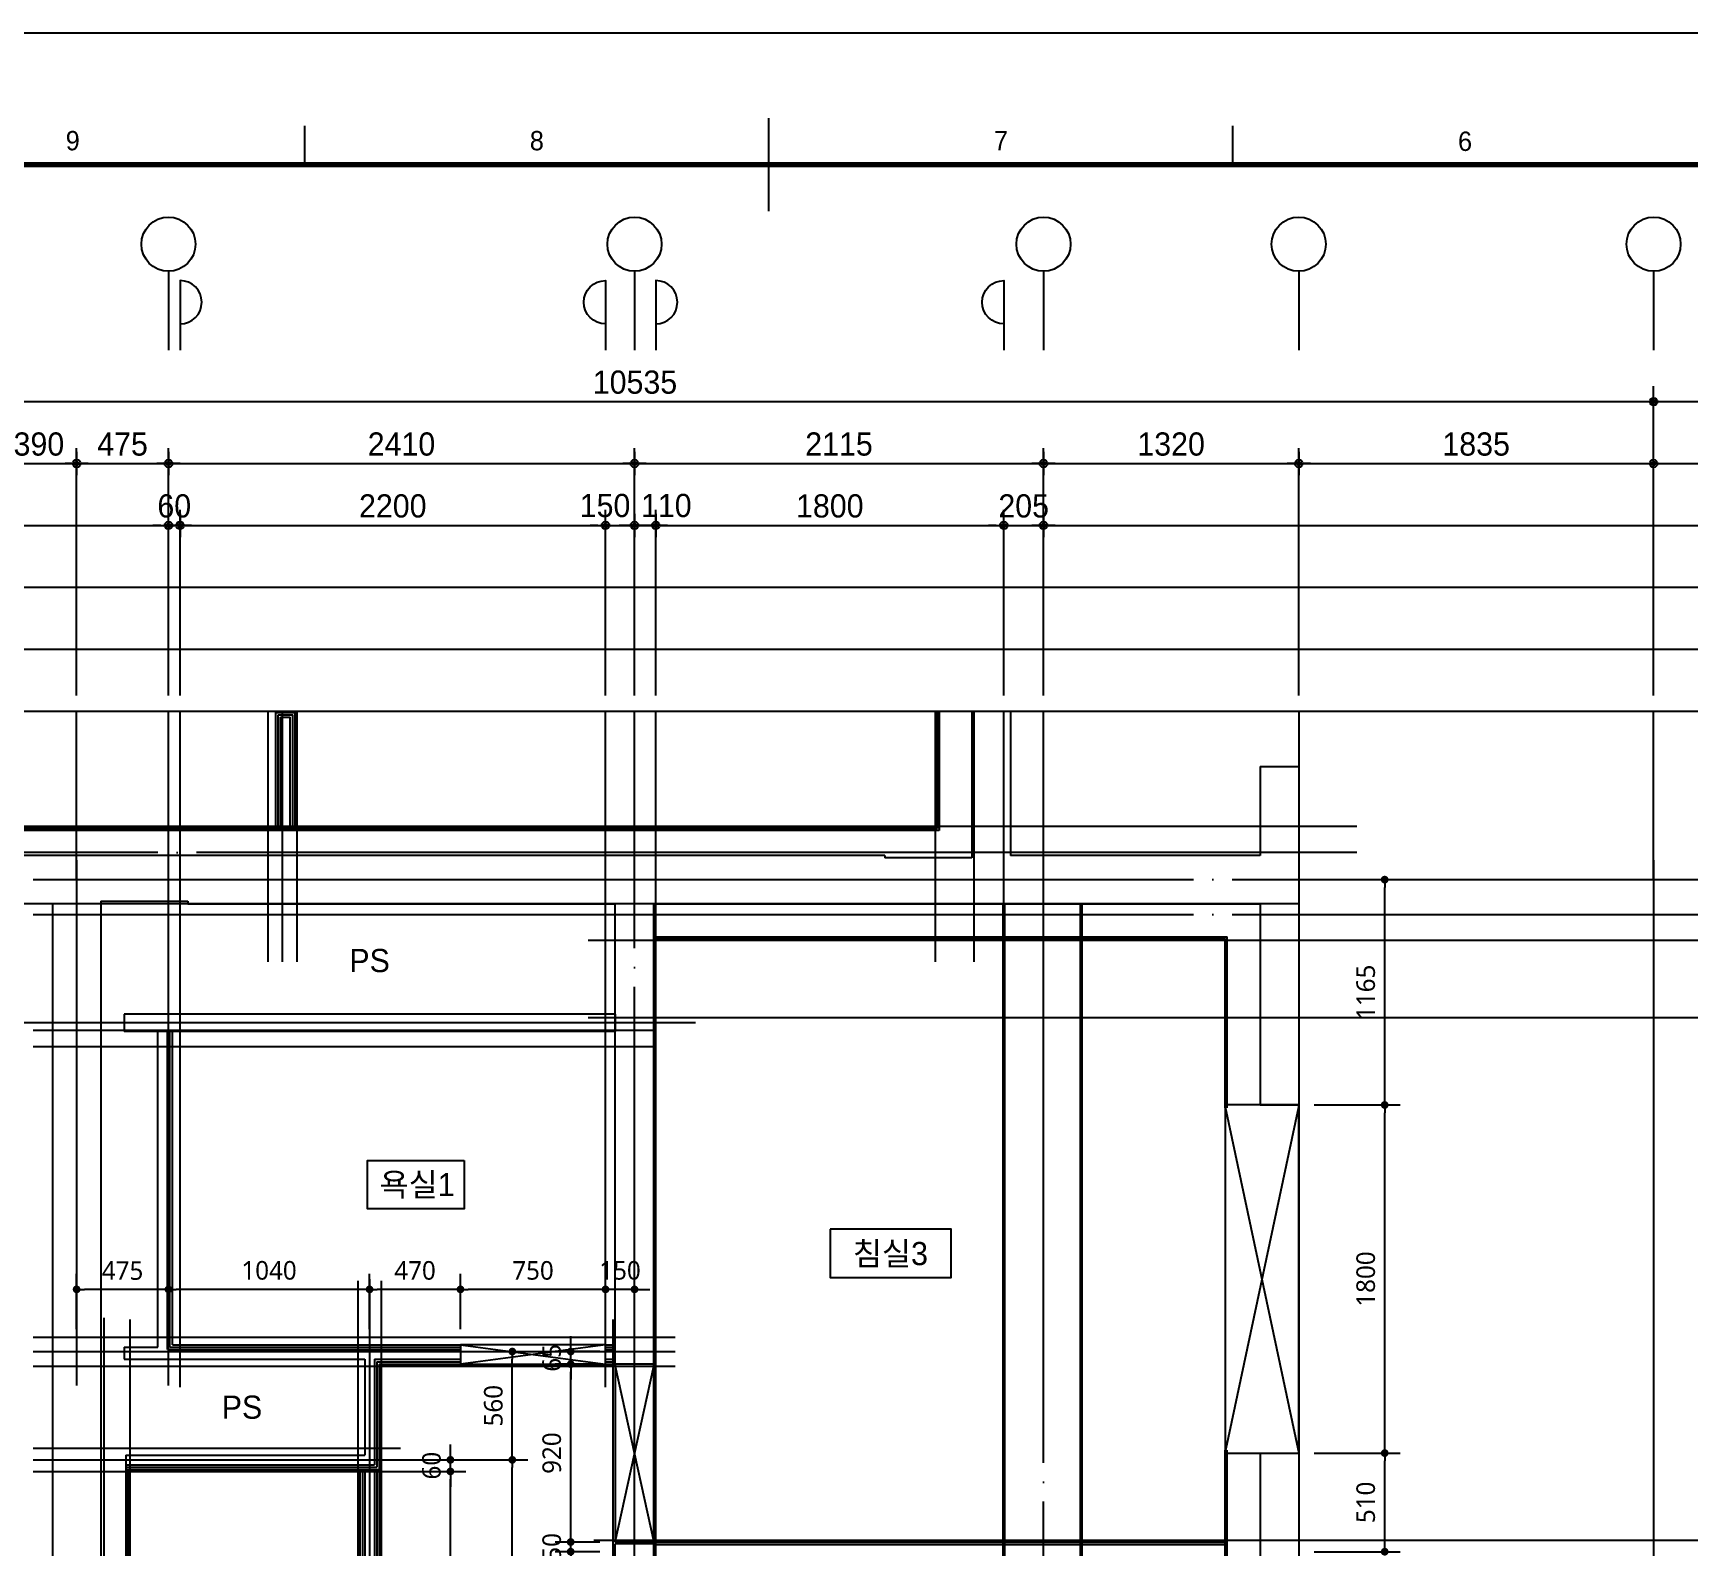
# Model space of a CAD drawing. Header units: millimetres. Extents: x 0 to 92204, y -190080 to 23760.
# Drawn here: x 63189 to 71751, y -7827 to 0 of the extents above; entities that cross this region are included whole.
import ezdxf
from ezdxf.enums import TextEntityAlignment as Align
from ezdxf.xclip import XClip

# ---------------------------------------------------------------- set-up
doc = ezdxf.new("R2010")
doc.units = ezdxf.units.MM
doc.header["$LTSCALE"] = 100
doc.header["$XCLIPFRAME"] = 0
for name, pattern in [('AUDIT_D_220706163347-0', [0]), ('CEN', [62, 60, -1, 0, -1]), ('HIDDEN', [9.525, 6.35, -3.175])]:
    doc.linetypes.add(name, pattern=pattern)
doc.layers.get('defpoints').update_dxf_attribs({"color": 139})
for name, color, linetype in [('A-치수', 7, 'AUDIT_D_220706163347-0'), ('AA-BORD-FORM', 7, 'Continuous'), ('AA-BORD-TEXT', 3, 'Continuous'), ('AA-XXXX-DIMS', 7, 'Continuous'), ('CEN_CON', 1, 'CEN'), ('CEN_WALL', 12, 'CEN'), ('CONC', 2, 'Continuous'), ('DIM', 7, 'AUDIT_D_220706163347-0'), ('ELE3_CON', 7, 'Continuous'), ('MC', 135, 'Continuous'), ('ROM', 7, 'AUDIT_D_220706163347-0'), ('WAL', 3, 'Continuous'), ('WAL_DRY', 7, 'Continuous'), ('실명', 3, 'AUDIT_D_220706163347-0'), ('실명박스', 7, 'AUDIT_D_220706163347-0'), ('창호-open', 4, 'Continuous'), ('확장', 8, 'HIDDEN')]:
    doc.layers.add(name, color=color, linetype=linetype)
doc.layers.add('AA-XXXX-MC', color=153, linetype='AUDIT_D_220706163347-0', plot=False)
doc.styles.add('HAUD01', font='Dotum.ttf')
doc.styles.add('맑은 고딕', font='malgun.ttf')
doc.styles.add('맑은고딕', font='malgun.ttf', dxfattribs={"width": 0.9})
doc.dimstyles.new('DIM_40', dxfattribs={"dimscale": 40, "dimtxt": 3, "dimasz": 1, "dimexe": 2, "dimexo": 2, "dimgap": 1, "dimtad": 1, "dimdec": 0, "dimzin": 0, "dimdsep": 46, "dimtxsty": '맑은고딕', "dimblk1": 'DIMDOT', "dimblk2": 'DIMDOT', "dimsah": 1, "dimcen": 0.09, "dimdle": 2, "dimclrd": 7, "dimclre": 7, "dimclrt": 3, "dimadec": 0, "dimazin": 0, "dimtfac": 1, "dimtdec": 0, "dimtix": 1, "dimtmove": 2, "dimatfit": 3, "dimldrblk": 'DIMDOT', "dimfxl": 2, "dimtolj": 1, "dimtzin": 0, "dimarcsym": 0})
doc.dimstyles.new('NDIM40-in', dxfattribs={"dimscale": 40, "dimtxt": 2.4, "dimasz": 1, "dimexe": 2, "dimexo": 2, "dimgap": 1.2, "dimtad": 1, "dimdec": 0, "dimrnd": 0.25, "dimzin": 0, "dimdsep": 46, "dimtxsty": '맑은 고딕', "dimblk": 'DOT', "dimcen": 5, "dimclrd": 256, "dimclre": 256, "dimclrt": 3, "dimadec": 0, "dimazin": 0, "dimtfac": 1, "dimtdec": 0, "dimtix": 1, "dimtmove": 2, "dimatfit": 1, "dimldrblk": 'DIMDOT', "dimfxl": 0, "dimtolj": 1, "dimtzin": 0, "dimarcsym": 0})

# ---------------------------------------------------------------- blocks, each defined once
blk = doc.blocks.new('U-76B(확장)', base_point=(4647231.1, 20750.4))
at = {"layer": 'CEN_CON'}
for p, q in [((14975, 8380), (14975, -295)), ((15155, 8380), (15155, -295)), ((15255, 8155), (12540, 8155)), ((12890, 8015), (7670, 8015)), ((8600, 5270), (15255, 5270)), ((15255, 1835), (8600, 1835)), ((15255, 0), (-300, 0))]:
    blk.add_line(p, q, dxfattribs=at)
at = {"layer": 'CEN_WALL'}
for p, q in [((12155, 8380), (12155, 6480)), ((12715, 8380), (12715, 5060)), ((14375, 5160), (14375, 8380)), ((12540, 7680), (15255, 7680)), ((13090, 6640), (9975, 6640)), ((5940, 3155), (15255, 3155))]:
    blk.add_line(p, q, dxfattribs=at)
at = {"layer": 'CONC'}
for p, q in [((15030, 8280), (9675, 8280)), ((15043, 8030), (9815, 8030)), ((15043, 8030), (15043, 7580)), ((15030, 7580), (15030, 5370)), ((15043, 7580), (15030, 7580)), ((9860, 5370), (11720, 5370)), ((11720, 5170), (11720, 5370)), ((12650, 5370), (15030, 5370)), ((12650, 5170), (12650, 5370)), ((9860, 5170), (11720, 5170)), ((12650, 5170), (15030, 5170)), ((15030, 5170), (15030, 2035)), ((12190, 2035), (11170, 2035)), ((12190, 2035), (12190, 1835)), ((15030, 2035), (13990, 2035)), ((13990, 2035), (13990, 1835)), ((12190, 1835), (11170, 1835)), ((15030, 1835), (13990, 1835))]:
    blk.add_line(p, q, dxfattribs=at)
at = {"layer": 'ELE3_CON'}
blk.add_line((13990, 1835), (12190, 1835), dxfattribs=at)
at = {"layer": 'MC'}
for p, q in [((12095, 8380), (12095, 6480)), ((12215, 8380), (12215, 6480)), ((12640, 8380), (12640, 5060)), ((12790, 8380), (12790, 5060)), ((14290, 5160), (14290, 8380)), ((12880, 7880), (7670, 7880)), ((12530, 7620), (15255, 7620)), ((13080, 6700), (9975, 6700)), ((13080, 6580), (9975, 6580)), ((11740, 5480), (11740, -295)), ((14440, -295), (14440, 5510)), ((14840, -295), (14840, 5510)), ((12530, 5420), (15255, 5420)), ((8590, 5380), (12880, 5380)), ((8590, 5160), (15255, 5160)), ((5930, 3360), (15255, 3360))]:
    blk.add_line(p, q, dxfattribs=at)
at = {"layer": 'WAL'}
for p, q in [((14370, 5370), (14370, 7910)), ((14460, 7910), (14370, 7910)), ((14460, 5370), (14460, 7910)), ((14460, 5370), (14370, 5370))]:
    blk.add_line(p, q, dxfattribs=at)
at = {"layer": 'WAL_DRY'}
for p, q in [((12180, 7900), (9685, 7900)), ((12105, 7890), (10185, 7890)), ((12105, 7900), (12105, 6590)), ((12117.5, 7900), (12117.5, 6602.5)), ((12130, 7900), (12130, 6615)), ((12180, 7900), (12180, 6665)), ((12675, 7910), (12675, 6665)), ((12737.5, 7910), (12675, 7910)), ((12737.5, 7910), (12737.5, 7735)), ((12737.5, 7735), (14370, 7735)), ((12725, 7685), (14370, 7685)), ((12725, 7685), (12725, 6170)), ((12737.5, 7672.5), (14370, 7672.5)), ((12737.5, 7672.5), (12737.5, 6170)), ((12750, 7660), (14370, 7660)), ((12750, 7660), (12750, 6170)), ((12105, 6690), (11545, 6690)), ((12105, 6677.5), (11545, 6677.5)), ((12105, 6665), (11545, 6665)), ((12105, 6615), (11545, 6615)), ((12105, 6602.5), (11545, 6602.5)), ((12662.5, 6602.5), (12117.5, 6602.5)), ((12675, 6615), (12130, 6615)), ((12675, 6665), (12180, 6665)), ((12662.5, 6602.5), (12662.5, 6170)), ((12675, 6615), (12675, 6170)), ((12105, 6590), (11545, 6590)), ((12105, 6590), (11545, 6590)), ((12650, 6590), (12105, 6590)), ((12650, 6590), (12650, 6170)), ((12650, 5420), (12650, 5370)), ((12662.5, 5420), (12662.5, 5370)), ((12675, 5420), (12675, 5370)), ((12725, 5420), (12725, 5370)), ((12737.5, 5420), (12737.5, 5370)), ((12750, 5420), (12750, 5370)), ((11717.5, 5170), (11717.5, 2215)), ((11717.5, 5170), (11730, 5170)), ((11730, 5170), (11730, 2215)), ((14850, 5170), (14850, 2215)), ((14860, 5170), (14860, 2205)), ((11155, 2215), (12205, 2215)), ((11155, 2205), (12205, 2205)), ((13975, 2215), (14850, 2215)), ((13975, 2205), (14860, 2205))]:
    blk.add_line(p, q, dxfattribs=at)
at = {"layer": '확장', "ltscale": 0.5, "const_width": 20, "flags": 128}
for points in [[(15030, 3360), (6070, 3360), (6070, 2380)], [(15030, 2960), (6470, 2960), (6470, 1980), (6260, 1980)]]:
    blk.add_lwpolyline(points, dxfattribs=at)
blk = doc.blocks.new('DIMDOT')
at = {"layer": 'AA-XXXX-DIMS'}
for p, q in [((-1.5, 0), (1.5, 0)), ((0, -1.5), (0, 1.5))]:
    blk.add_line(p, q, dxfattribs=at)
for radius in [0.5, 0.25]:
    blk.add_circle((0, 0), radius, dxfattribs=at)
blk = doc.blocks.new('*D3013')
at = {"layer": 'defpoints', "color": 0, "transparency": 16777216}
for p in [(21415, -25665.5), (10880, -27265.5), (21415, -27265.5)]:
    blk.add_point(p, dxfattribs=at)
at = {"layer": 'DIM', "color": 7, "lineweight": -2, "transparency": 16777216}
for p, q in [((10880, -27185.5), (10880, -25585.5)), ((21415, -27185.5), (21415, -25585.5)), ((10920, -25665.5), (21375, -25665.5))]:
    blk.add_line(p, q, dxfattribs=at)
at = {"layer": 'DIM', "color": 7, "lineweight": -2, "transparency": 16777216, "xscale": 40, "yscale": 40, "zscale": 40, "rotation": 180}
blk.add_blockref('DIMDOT', (10880, -25665.5), dxfattribs=at)
at = {"layer": 'DIM', "color": 7, "lineweight": -2, "transparency": 16777216, "xscale": 40, "yscale": 40, "zscale": 40}
blk.add_blockref('DIMDOT', (21415, -25665.5), dxfattribs=at)
at = {"layer": 'DIM', "color": 3, "transparency": 16777216, "insert": (16147.5, -25565.4), "char_height": 120, "attachment_point": 5, "style": 'HAUD01'}
blk.add_mtext('\\A1;10535', dxfattribs=at)
blk = doc.blocks.new('*D3015')
at = {"layer": 'defpoints', "color": 0, "transparency": 16777216}
for p in [(13260, -25985.5), (12870, -27265.5), (13260, -27265.5)]:
    blk.add_point(p, dxfattribs=at)
at = {"layer": 'DIM', "color": 7, "lineweight": -2, "transparency": 16777216}
for p, q in [((12870, -27185.5), (12870, -25905.5)), ((13260, -27185.5), (13260, -25905.5)), ((12910, -25985.5), (13220, -25985.5))]:
    blk.add_line(p, q, dxfattribs=at)
at = {"layer": 'DIM', "color": 7, "lineweight": -2, "transparency": 16777216, "xscale": 40, "yscale": 40, "zscale": 40, "rotation": 180}
blk.add_blockref('DIMDOT', (12870, -25985.5), dxfattribs=at)
at = {"layer": 'DIM', "color": 7, "lineweight": -2, "transparency": 16777216, "xscale": 40, "yscale": 40, "zscale": 40}
blk.add_blockref('DIMDOT', (13260, -25985.5), dxfattribs=at)
at = {"layer": 'DIM', "color": 3, "transparency": 16777216, "insert": (13065, -25885.4), "char_height": 120, "attachment_point": 5, "style": 'HAUD01'}
blk.add_mtext('\\A1;390', dxfattribs=at)
blk = doc.blocks.new('*D3016')
at = {"layer": 'defpoints', "color": 0, "transparency": 16777216}
for p in [(13735, -25985.5), (13260, -27265.5), (13735, -27265.5)]:
    blk.add_point(p, dxfattribs=at)
at = {"layer": 'DIM', "color": 7, "lineweight": -2, "transparency": 16777216}
for p, q in [((13260, -27185.5), (13260, -25905.5)), ((13735, -27185.5), (13735, -25905.5)), ((13300, -25985.5), (13695, -25985.5))]:
    blk.add_line(p, q, dxfattribs=at)
at = {"layer": 'DIM', "color": 7, "lineweight": -2, "transparency": 16777216, "xscale": 40, "yscale": 40, "zscale": 40, "rotation": 180}
blk.add_blockref('DIMDOT', (13260, -25985.5), dxfattribs=at)
at = {"layer": 'DIM', "color": 7, "lineweight": -2, "transparency": 16777216, "xscale": 40, "yscale": 40, "zscale": 40}
blk.add_blockref('DIMDOT', (13735, -25985.5), dxfattribs=at)
at = {"layer": 'DIM', "color": 3, "transparency": 16777216, "insert": (13497.5, -25885.4), "char_height": 120, "attachment_point": 5, "style": 'HAUD01'}
blk.add_mtext('\\A1;475', dxfattribs=at)
blk = doc.blocks.new('*D3017')
at = {"layer": 'defpoints', "color": 0, "transparency": 16777216}
for p in [(16145, -25985.5), (13735, -27265.5), (16145, -27265.5)]:
    blk.add_point(p, dxfattribs=at)
at = {"layer": 'DIM', "color": 7, "lineweight": -2, "transparency": 16777216}
for p, q in [((13735, -27185.5), (13735, -25905.5)), ((16145, -27185.5), (16145, -25905.5)), ((13775, -25985.5), (16105, -25985.5))]:
    blk.add_line(p, q, dxfattribs=at)
at = {"layer": 'DIM', "color": 7, "lineweight": -2, "transparency": 16777216, "xscale": 40, "yscale": 40, "zscale": 40, "rotation": 180}
blk.add_blockref('DIMDOT', (13735, -25985.5), dxfattribs=at)
at = {"layer": 'DIM', "color": 7, "lineweight": -2, "transparency": 16777216, "xscale": 40, "yscale": 40, "zscale": 40}
blk.add_blockref('DIMDOT', (16145, -25985.5), dxfattribs=at)
at = {"layer": 'DIM', "color": 3, "transparency": 16777216, "insert": (14940, -25885.4), "char_height": 120, "attachment_point": 5, "style": 'HAUD01'}
blk.add_mtext('\\A1;2410', dxfattribs=at)
blk = doc.blocks.new('*D3018')
at = {"layer": 'defpoints', "color": 0, "transparency": 16777216}
for p in [(18260, -25985.5), (16145, -27265.5), (18260, -27265.5)]:
    blk.add_point(p, dxfattribs=at)
at = {"layer": 'DIM', "color": 7, "lineweight": -2, "transparency": 16777216}
for p, q in [((16145, -27185.5), (16145, -25905.5)), ((18260, -27185.5), (18260, -25905.5)), ((16185, -25985.5), (18220, -25985.5))]:
    blk.add_line(p, q, dxfattribs=at)
at = {"layer": 'DIM', "color": 7, "lineweight": -2, "transparency": 16777216, "xscale": 40, "yscale": 40, "zscale": 40, "rotation": 180}
blk.add_blockref('DIMDOT', (16145, -25985.5), dxfattribs=at)
at = {"layer": 'DIM', "color": 7, "lineweight": -2, "transparency": 16777216, "xscale": 40, "yscale": 40, "zscale": 40}
blk.add_blockref('DIMDOT', (18260, -25985.5), dxfattribs=at)
at = {"layer": 'DIM', "color": 3, "transparency": 16777216, "insert": (17202.5, -25885.4), "char_height": 120, "attachment_point": 5, "style": 'HAUD01'}
blk.add_mtext('\\A1;2115', dxfattribs=at)
blk = doc.blocks.new('*D3019')
at = {"layer": 'defpoints', "color": 0, "transparency": 16777216}
for p in [(19580, -25985.5), (18260, -27265.5), (19580, -27265.5)]:
    blk.add_point(p, dxfattribs=at)
at = {"layer": 'DIM', "color": 7, "lineweight": -2, "transparency": 16777216}
for p, q in [((18260, -27185.5), (18260, -25905.5)), ((19580, -27185.5), (19580, -25905.5)), ((18300, -25985.5), (19540, -25985.5))]:
    blk.add_line(p, q, dxfattribs=at)
at = {"layer": 'DIM', "color": 7, "lineweight": -2, "transparency": 16777216, "xscale": 40, "yscale": 40, "zscale": 40, "rotation": 180}
blk.add_blockref('DIMDOT', (18260, -25985.5), dxfattribs=at)
at = {"layer": 'DIM', "color": 7, "lineweight": -2, "transparency": 16777216, "xscale": 40, "yscale": 40, "zscale": 40}
blk.add_blockref('DIMDOT', (19580, -25985.5), dxfattribs=at)
at = {"layer": 'DIM', "color": 3, "transparency": 16777216, "insert": (18920, -25885.4), "char_height": 120, "attachment_point": 5, "style": 'HAUD01'}
blk.add_mtext('\\A1;1320', dxfattribs=at)
blk = doc.blocks.new('*D3020')
at = {"layer": 'defpoints', "color": 0, "transparency": 16777216}
for p in [(21415, -25985.5), (19580, -27265.5), (21415, -27265.5)]:
    blk.add_point(p, dxfattribs=at)
at = {"layer": 'DIM', "color": 7, "lineweight": -2, "transparency": 16777216}
for p, q in [((19580, -27185.5), (19580, -25905.5)), ((21415, -27185.5), (21415, -25905.5)), ((19620, -25985.5), (21375, -25985.5))]:
    blk.add_line(p, q, dxfattribs=at)
at = {"layer": 'DIM', "color": 7, "lineweight": -2, "transparency": 16777216, "xscale": 40, "yscale": 40, "zscale": 40, "rotation": 180}
blk.add_blockref('DIMDOT', (19580, -25985.5), dxfattribs=at)
at = {"layer": 'DIM', "color": 7, "lineweight": -2, "transparency": 16777216, "xscale": 40, "yscale": 40, "zscale": 40}
blk.add_blockref('DIMDOT', (21415, -25985.5), dxfattribs=at)
at = {"layer": 'DIM', "color": 3, "transparency": 16777216, "insert": (20497.5, -25885.4), "char_height": 120, "attachment_point": 5, "style": 'HAUD01'}
blk.add_mtext('\\A1;1835', dxfattribs=at)
blk = doc.blocks.new('*D3024')
at = {"layer": 'defpoints', "color": 0, "transparency": 16777216}
for p in [(13795, -26305.5), (13735, -27265.5), (13795, -27265.5)]:
    blk.add_point(p, dxfattribs=at)
at = {"layer": 'DIM', "color": 7, "lineweight": -2, "transparency": 16777216}
for p, q in [((13735, -27185.5), (13735, -26225.5)), ((13795, -27185.5), (13795, -26225.5)), ((13695, -26305.5), (13655, -26305.5)), ((13735, -26305.5), (13795, -26305.5)), ((13835, -26305.5), (13875, -26305.5))]:
    blk.add_line(p, q, dxfattribs=at)
at = {"layer": 'DIM', "color": 7, "lineweight": -2, "transparency": 16777216, "xscale": 40, "yscale": 40, "zscale": 40}
blk.add_blockref('DIMDOT', (13735, -26305.5), dxfattribs=at)
at = {"layer": 'DIM', "color": 7, "lineweight": -2, "transparency": 16777216, "xscale": 40, "yscale": 40, "zscale": 40, "rotation": 180}
blk.add_blockref('DIMDOT', (13795, -26305.5), dxfattribs=at)
at = {"layer": 'DIM', "color": 3, "transparency": 16777216, "insert": (13765, -26205.4), "char_height": 120, "attachment_point": 5, "style": 'HAUD01'}
blk.add_mtext('\\A1;60', dxfattribs=at)
blk = doc.blocks.new('*D3025')
at = {"layer": 'defpoints', "color": 0, "transparency": 16777216}
for p in [(15995, -26305.5), (13795, -27265.5), (15995, -27265.5)]:
    blk.add_point(p, dxfattribs=at)
at = {"layer": 'DIM', "color": 7, "lineweight": -2, "transparency": 16777216}
for p, q in [((13795, -27185.5), (13795, -26225.5)), ((15995, -27185.5), (15995, -26225.5)), ((13835, -26305.5), (15955, -26305.5))]:
    blk.add_line(p, q, dxfattribs=at)
at = {"layer": 'DIM', "color": 7, "lineweight": -2, "transparency": 16777216, "xscale": 40, "yscale": 40, "zscale": 40, "rotation": 180}
blk.add_blockref('DIMDOT', (13795, -26305.5), dxfattribs=at)
at = {"layer": 'DIM', "color": 7, "lineweight": -2, "transparency": 16777216, "xscale": 40, "yscale": 40, "zscale": 40}
blk.add_blockref('DIMDOT', (15995, -26305.5), dxfattribs=at)
at = {"layer": 'DIM', "color": 3, "transparency": 16777216, "insert": (14895, -26205.4), "char_height": 120, "attachment_point": 5, "style": 'HAUD01'}
blk.add_mtext('\\A1;2200', dxfattribs=at)
blk = doc.blocks.new('*D3026')
at = {"layer": 'defpoints', "color": 0, "transparency": 16777216}
for p in [(16145, -26305.5), (15995, -27265.5), (16145, -27265.5)]:
    blk.add_point(p, dxfattribs=at)
at = {"layer": 'DIM', "color": 7, "lineweight": -2, "transparency": 16777216}
for p, q in [((15995, -27185.5), (15995, -26225.5)), ((16145, -27185.5), (16145, -26225.5)), ((15955, -26305.5), (15915, -26305.5)), ((15995, -26305.5), (16145, -26305.5)), ((16185, -26305.5), (16225, -26305.5))]:
    blk.add_line(p, q, dxfattribs=at)
at = {"layer": 'DIM', "color": 7, "lineweight": -2, "transparency": 16777216, "xscale": 40, "yscale": 40, "zscale": 40}
blk.add_blockref('DIMDOT', (15995, -26305.5), dxfattribs=at)
at = {"layer": 'DIM', "color": 7, "lineweight": -2, "transparency": 16777216, "xscale": 40, "yscale": 40, "zscale": 40, "rotation": 180}
blk.add_blockref('DIMDOT', (16145, -26305.5), dxfattribs=at)
at = {"layer": 'DIM', "color": 3, "transparency": 16777216, "insert": (15992.6, -26203.2), "char_height": 120, "attachment_point": 5, "style": 'HAUD01'}
blk.add_mtext('\\A1;150', dxfattribs=at)
blk = doc.blocks.new('*D3027')
at = {"layer": 'defpoints', "color": 0, "transparency": 16777216}
for p in [(16255, -26305.5), (16145, -27265.5), (16255, -27265.5)]:
    blk.add_point(p, dxfattribs=at)
at = {"layer": 'DIM', "color": 7, "lineweight": -2, "transparency": 16777216}
for p, q in [((16145, -27185.5), (16145, -26225.5)), ((16255, -27185.5), (16255, -26225.5)), ((16105, -26305.5), (16065, -26305.5)), ((16145, -26305.5), (16255, -26305.5)), ((16295, -26305.5), (16335, -26305.5))]:
    blk.add_line(p, q, dxfattribs=at)
at = {"layer": 'DIM', "color": 7, "lineweight": -2, "transparency": 16777216, "xscale": 40, "yscale": 40, "zscale": 40}
blk.add_blockref('DIMDOT', (16145, -26305.5), dxfattribs=at)
at = {"layer": 'DIM', "color": 7, "lineweight": -2, "transparency": 16777216, "xscale": 40, "yscale": 40, "zscale": 40, "rotation": 180}
blk.add_blockref('DIMDOT', (16255, -26305.5), dxfattribs=at)
at = {"layer": 'DIM', "color": 3, "transparency": 16777216, "insert": (16309.5, -26203.2), "char_height": 120, "attachment_point": 5, "style": 'HAUD01'}
blk.add_mtext('\\A1;110', dxfattribs=at)
blk = doc.blocks.new('*D3028')
at = {"layer": 'defpoints', "color": 0, "transparency": 16777216}
for p in [(18055, -26305.5), (16255, -27265.5), (18055, -27265.5)]:
    blk.add_point(p, dxfattribs=at)
at = {"layer": 'DIM', "color": 7, "lineweight": -2, "transparency": 16777216}
for p, q in [((16255, -27185.5), (16255, -26225.5)), ((18055, -27185.5), (18055, -26225.5)), ((16295, -26305.5), (18015, -26305.5))]:
    blk.add_line(p, q, dxfattribs=at)
at = {"layer": 'DIM', "color": 7, "lineweight": -2, "transparency": 16777216, "xscale": 40, "yscale": 40, "zscale": 40, "rotation": 180}
blk.add_blockref('DIMDOT', (16255, -26305.5), dxfattribs=at)
at = {"layer": 'DIM', "color": 7, "lineweight": -2, "transparency": 16777216, "xscale": 40, "yscale": 40, "zscale": 40}
blk.add_blockref('DIMDOT', (18055, -26305.5), dxfattribs=at)
at = {"layer": 'DIM', "color": 3, "transparency": 16777216, "insert": (17155, -26205.4), "char_height": 120, "attachment_point": 5, "style": 'HAUD01'}
blk.add_mtext('\\A1;1800', dxfattribs=at)
blk = doc.blocks.new('*D3029')
at = {"layer": 'defpoints', "color": 0, "transparency": 16777216}
for p in [(18260, -26305.5), (18055, -27265.5), (18260, -27265.5)]:
    blk.add_point(p, dxfattribs=at)
at = {"layer": 'DIM', "color": 7, "lineweight": -2, "transparency": 16777216}
for p, q in [((18055, -27185.5), (18055, -26225.5)), ((18260, -27185.5), (18260, -26225.5)), ((18015, -26305.5), (17975, -26305.5)), ((18055, -26305.5), (18260, -26305.5)), ((18300, -26305.5), (18340, -26305.5))]:
    blk.add_line(p, q, dxfattribs=at)
at = {"layer": 'DIM', "color": 7, "lineweight": -2, "transparency": 16777216, "xscale": 40, "yscale": 40, "zscale": 40}
blk.add_blockref('DIMDOT', (18055, -26305.5), dxfattribs=at)
at = {"layer": 'DIM', "color": 7, "lineweight": -2, "transparency": 16777216, "xscale": 40, "yscale": 40, "zscale": 40, "rotation": 180}
blk.add_blockref('DIMDOT', (18260, -26305.5), dxfattribs=at)
at = {"layer": 'DIM', "color": 3, "transparency": 16777216, "insert": (18157.5, -26205.4), "char_height": 120, "attachment_point": 5, "style": 'HAUD01'}
blk.add_mtext('\\A1;205', dxfattribs=at)
blk = doc.blocks.new('중심')
at = {"layer": 'DIM'}
blk.add_line((-350, 0), (0, 0), dxfattribs=at)
blk.add_circle((-470, 0), 120, dxfattribs=at)
blk = doc.blocks.new('XR-FORM 청주월명')
at = {"layer": 'AA-BORD-FORM', "color": 2}
for p, q in [((421, 571), (421, 583)), ((361, 577), (361, 582)), ((481, 577), (481, 582))]:
    blk.add_line(p, q, dxfattribs=at)
at = {"layer": 'AA-BORD-FORM', "color": 1}
blk.add_lwpolyline([(0, 0), (841, 0), (841, 594), (0, 594)], close=True, dxfattribs=at)
at = {"layer": 'AA-BORD-FORM', "color": 2, "const_width": 0.682}
blk.add_lwpolyline([(21, 17), (21, 577), (821, 577), (821, 17)], close=True, dxfattribs=at)
at = {"layer": 'AA-BORD-TEXT', "color": 7, "style": 'HAUD01'}
for s, p in [('9', (331, 580.1)), ('8', (391, 580.1)), ('7', (451, 580.1)), ('6', (511, 580.02))]:
    blk.add_text(s, height=2.5, dxfattribs=at).set_placement(p, align=Align.MIDDLE_CENTER)
blk = doc.blocks.new('U-76A(확장)3')
at = {"layer": 'CEN_CON'}
for p, q in [((14030, -300), (14030, 10335)), ((12085, 1680), (14595, 1680)), ((0, 0), (14595, 0))]:
    blk.add_line(p, q, dxfattribs=at)
at = {"layer": 'CEN_WALL'}
blk.add_line((14595, 5255), (9975, 5255), dxfattribs=at)
at = {"layer": 'CONC'}
for p, q in [((14295, 0), (14295, 9445)), ((14045, 2140), (14045, 9245)), ((14045, 2140), (14058, 2140)), ((14058, 1690), (14058, 2140)), ((12120, 1690), (14058, 1690)), ((12120, 1490), (14045, 1490)), ((14045, 200), (14045, 1490)), ((13585, 200), (14045, 200)), ((13585, 200), (13585, 0)), ((13585, 0), (14295, 0))]:
    blk.add_line(p, q, dxfattribs=at)
at = {"layer": 'ELE3_CON'}
blk.add_line((12555, 0), (13585, 0), dxfattribs=at)
at = {"layer": 'MC'}
for p, q in [((13895, -300), (13895, 10335)), ((14595, 5330), (9975, 5330)), ((14595, 5180), (9975, 5180)), ((9975, 1880), (14595, 1880))]:
    blk.add_line(p, q, dxfattribs=at)
at = {"layer": 'WAL_DRY'}
for p, q in [((13905, 1870), (13905, 9065)), ((13915, 1860), (13915, 9075)), ((13905, 5290), (13305, 5290)), ((13305, 5290), (13305, 5190)), ((13905, 5277.5), (13317.5, 5277.5)), ((13317.5, 5277.5), (13317.5, 5202.5)), ((13905, 5265), (13330, 5265)), ((13330, 5265), (13330, 5215)), ((13905, 5190), (13305, 5190)), ((13905, 5202.5), (13317.5, 5202.5)), ((13905, 5215), (13330, 5215)), ((12105, 1870), (13905, 1870)), ((12105, 1860), (13915, 1860))]:
    blk.add_line(p, q, dxfattribs=at)
blk = doc.blocks.new('_Dot')
at = {"color": 0, "linetype": 'ByBlock', "lineweight": -2}
blk.add_line((-0.5, 0), (-1, 0), dxfattribs=at)
at = {"color": 0, "linetype": 'ByBlock', "const_width": 0.5}
blk.add_lwpolyline([(-0.25, 0, 1), (0.25, 0, 1)], format="xyb", close=True, dxfattribs=at)
blk = doc.blocks.new('*D354')
at = {"layer": 'defpoints', "color": 0, "transparency": 16777216}
for p in [(69734, -7342.1), (70178.5, -7342.1), (69734, -7852.1)]:
    blk.add_point(p, dxfattribs=at)
at = {"layer": 'DIM', "lineweight": -2, "transparency": 16777216}
for p, q in [((69814, -7342.1), (70258.5, -7342.1)), ((70178.5, -7812.1), (70178.5, -7382.1)), ((69814, -7852.1), (70258.5, -7852.1))]:
    blk.add_line(p, q, dxfattribs=at)
at = {"layer": 'DIM', "lineweight": -2, "transparency": 16777216, "xscale": 40, "yscale": 40, "zscale": 40}
for p, rotation in [((70178.5, -7342.1), 90), ((70178.5, -7852.1), 270)]:
    blk.add_blockref('_Dot', p, dxfattribs=dict(at, rotation=rotation))
at = {"layer": 'DIM', "color": 3, "transparency": 16777216, "insert": (70080.7, -7597.1), "char_height": 96, "attachment_point": 5, "rotation": 90, "style": '맑은 고딕'}
blk.add_mtext('\\A1;510', dxfattribs=at)
blk = doc.blocks.new('*D355')
at = {"layer": 'defpoints', "color": 0, "transparency": 16777216}
for p in [(69734, -5542.1), (70178.5, -5542.1), (69734, -7342.1)]:
    blk.add_point(p, dxfattribs=at)
at = {"layer": 'DIM', "lineweight": -2, "transparency": 16777216}
for p, q in [((69814, -5542.1), (70258.5, -5542.1)), ((70178.5, -7302.1), (70178.5, -5582.1)), ((69814, -7342.1), (70258.5, -7342.1))]:
    blk.add_line(p, q, dxfattribs=at)
at = {"layer": 'DIM', "lineweight": -2, "transparency": 16777216, "xscale": 40, "yscale": 40, "zscale": 40}
for p, rotation in [((70178.5, -5542.1), 90), ((70178.5, -7342.1), 270)]:
    blk.add_blockref('_Dot', p, dxfattribs=dict(at, rotation=rotation))
at = {"layer": 'DIM', "color": 3, "transparency": 16777216, "insert": (70080.7, -6442.1), "char_height": 96, "attachment_point": 5, "rotation": 90, "style": '맑은 고딕'}
blk.add_mtext('\\A1;1800', dxfattribs=at)
blk = doc.blocks.new('*D356')
at = {"layer": 'defpoints', "color": 0, "transparency": 16777216}
for p in [(69734, -4377.1), (70178.5, -4377.1), (69734, -5542.1)]:
    blk.add_point(p, dxfattribs=at)
at = {"layer": 'DIM', "lineweight": -2, "transparency": 16777216}
for p, q in [((69814, -4377.1), (70258.5, -4377.1)), ((70178.5, -5502.1), (70178.5, -4417.1)), ((69814, -5542.1), (70258.5, -5542.1))]:
    blk.add_line(p, q, dxfattribs=at)
at = {"layer": 'DIM', "lineweight": -2, "transparency": 16777216, "xscale": 40, "yscale": 40, "zscale": 40}
for p, rotation in [((70178.5, -4377.1), 90), ((70178.5, -5542.1), 270)]:
    blk.add_blockref('_Dot', p, dxfattribs=dict(at, rotation=rotation))
at = {"layer": 'DIM', "color": 3, "transparency": 16777216, "insert": (70080.7, -4959.6), "char_height": 96, "attachment_point": 5, "rotation": 90, "style": '맑은 고딕'}
blk.add_mtext('\\A1;1165', dxfattribs=at)
blk = doc.blocks.new('*D382')
at = {"layer": 'defpoints', "color": 0, "transparency": 16777216}
for p in [(65007.5, -7437.1), (65347, -7437.1), (64989, -9337.1)]:
    blk.add_point(p, dxfattribs=at)
at = {"layer": 'DIM', "lineweight": -2, "transparency": 16777216}
for p, q in [((65087.5, -7437.1), (65427, -7437.1)), ((65347, -9297.1), (65347, -7477.1)), ((65069, -9337.1), (65427, -9337.1))]:
    blk.add_line(p, q, dxfattribs=at)
at = {"layer": 'DIM', "lineweight": -2, "transparency": 16777216, "xscale": 40, "yscale": 40, "zscale": 40}
for p, rotation in [((65347, -7437.1), 90), ((65347, -9337.1), 270)]:
    blk.add_blockref('_Dot', p, dxfattribs=dict(at, rotation=rotation))
at = {"layer": 'DIM', "color": 3, "transparency": 16777216, "insert": (65249.1, -8387.1), "char_height": 96, "attachment_point": 5, "rotation": 90, "style": '맑은 고딕'}
blk.add_mtext('\\A1;1900', dxfattribs=at)
blk = doc.blocks.new('*D383')
at = {"layer": 'defpoints', "color": 0, "transparency": 16777216}
for p in [(65007.5, -7377.1), (65007.5, -7437.1), (65347, -7377.1)]:
    blk.add_point(p, dxfattribs=at)
at = {"layer": 'DIM', "lineweight": -2, "transparency": 16777216}
for p, q in [((65347, -7337.1), (65347, -7297.1)), ((65087.5, -7377.1), (65427, -7377.1)), ((65087.5, -7437.1), (65427, -7437.1)), ((65347, -7437.1), (65347, -7377.1)), ((65347, -7477.1), (65347, -7517.1))]:
    blk.add_line(p, q, dxfattribs=at)
at = {"layer": 'DIM', "lineweight": -2, "transparency": 16777216, "xscale": 40, "yscale": 40, "zscale": 40}
for p, rotation in [((65347, -7377.1), 270), ((65347, -7437.1), 90)]:
    blk.add_blockref('_Dot', p, dxfattribs=dict(at, rotation=rotation))
at = {"layer": 'DIM', "color": 3, "transparency": 16777216, "insert": (65249.4, -7407.1), "char_height": 96, "attachment_point": 5, "rotation": 90, "style": '맑은 고딕'}
blk.add_mtext('\\A1;60', dxfattribs=at)
blk = doc.blocks.new('*D384')
at = {"layer": 'defpoints', "color": 0, "transparency": 16777216}
for p in [(65007.5, -6817.1), (65667, -6817.1), (65007.5, -7377.1)]:
    blk.add_point(p, dxfattribs=at)
at = {"layer": 'DIM', "lineweight": -2, "transparency": 16777216}
for p, q in [((65087.5, -6817.1), (65747, -6817.1)), ((65667, -7337.1), (65667, -6857.1)), ((65087.5, -7377.1), (65747, -7377.1))]:
    blk.add_line(p, q, dxfattribs=at)
at = {"layer": 'DIM', "lineweight": -2, "transparency": 16777216, "xscale": 40, "yscale": 40, "zscale": 40}
for p, rotation in [((65667, -6817.1), 90), ((65667, -7377.1), 270)]:
    blk.add_blockref('_Dot', p, dxfattribs=dict(at, rotation=rotation))
at = {"layer": 'DIM', "color": 3, "transparency": 16777216, "insert": (65569.4, -7097.1), "char_height": 96, "attachment_point": 5, "rotation": 90, "style": '맑은 고딕'}
blk.add_mtext('\\A1;560', dxfattribs=at)
blk = doc.blocks.new('*D388')
at = {"layer": 'defpoints', "color": 0, "transparency": 16777216}
for p in [(65007.5, -7377.1), (65667, -7377.1), (64989, -9397.1)]:
    blk.add_point(p, dxfattribs=at)
at = {"layer": 'DIM', "lineweight": -2, "transparency": 16777216}
for p, q in [((65087.5, -7377.1), (65747, -7377.1)), ((65667, -9357.1), (65667, -7417.1)), ((65069, -9397.1), (65747, -9397.1))]:
    blk.add_line(p, q, dxfattribs=at)
at = {"layer": 'DIM', "lineweight": -2, "transparency": 16777216, "xscale": 40, "yscale": 40, "zscale": 40}
for p, rotation in [((65667, -7377.1), 90), ((65667, -9397.1), 270)]:
    blk.add_blockref('_Dot', p, dxfattribs=dict(at, rotation=rotation))
at = {"layer": 'DIM', "color": 3, "transparency": 16777216, "insert": (65569.4, -8387.1), "char_height": 96, "attachment_point": 5, "rotation": 90, "style": '맑은 고딕'}
blk.add_mtext('\\A1;2020', dxfattribs=at)
blk = doc.blocks.new('*D399')
at = {"layer": 'defpoints', "color": 0, "transparency": 16777216}
for p in [(65968.9, -7802.1), (66199, -7802.1), (66199, -7852.1)]:
    blk.add_point(p, dxfattribs=at)
at = {"layer": 'DIM', "lineweight": -2, "transparency": 16777216}
for p, q in [((65968.9, -7762.1), (65968.9, -7722.1)), ((66119, -7802.1), (65888.9, -7802.1)), ((66119, -7852.1), (65888.9, -7852.1)), ((65968.9, -7852.1), (65968.9, -7802.1)), ((65968.9, -7892.1), (65968.9, -7932.1))]:
    blk.add_line(p, q, dxfattribs=at)
at = {"layer": 'DIM', "lineweight": -2, "transparency": 16777216, "xscale": 40, "yscale": 40, "zscale": 40}
for p, rotation in [((65968.9, -7802.1), 270), ((65968.9, -7852.1), 90)]:
    blk.add_blockref('_Dot', p, dxfattribs=dict(at, rotation=rotation))
at = {"layer": 'DIM', "color": 3, "transparency": 16777216, "insert": (65871.3, -7827.1), "char_height": 96, "attachment_point": 5, "rotation": 90, "style": '맑은 고딕'}
blk.add_mtext('\\A1;50', dxfattribs=at)
blk = doc.blocks.new('*D400')
at = {"layer": 'defpoints', "color": 0, "transparency": 16777216}
for p in [(65968.9, -6882.1), (66199, -6882.1), (66199, -7802.1)]:
    blk.add_point(p, dxfattribs=at)
at = {"layer": 'DIM', "lineweight": -2, "transparency": 16777216}
for p, q in [((66119, -6882.1), (65888.9, -6882.1)), ((65968.9, -7762.1), (65968.9, -6922.1)), ((66119, -7802.1), (65888.9, -7802.1))]:
    blk.add_line(p, q, dxfattribs=at)
at = {"layer": 'DIM', "lineweight": -2, "transparency": 16777216, "xscale": 40, "yscale": 40, "zscale": 40}
for p, rotation in [((65968.9, -6882.1), 90), ((65968.9, -7802.1), 270)]:
    blk.add_blockref('_Dot', p, dxfattribs=dict(at, rotation=rotation))
at = {"layer": 'DIM', "color": 3, "transparency": 16777216, "insert": (65871.3, -7342.1), "char_height": 96, "attachment_point": 5, "rotation": 90, "style": '맑은 고딕'}
blk.add_mtext('\\A1;920', dxfattribs=at)
blk = doc.blocks.new('*D401')
at = {"layer": 'defpoints', "color": 0, "transparency": 16777216}
for p in [(65968.9, -6817.1), (66199, -6817.1), (66199, -6882.1)]:
    blk.add_point(p, dxfattribs=at)
at = {"layer": 'DIM', "lineweight": -2, "transparency": 16777216}
for p, q in [((65968.9, -6777.1), (65968.9, -6737.1)), ((66119, -6817.1), (65888.9, -6817.1)), ((65968.9, -6882.1), (65968.9, -6817.1)), ((66119, -6882.1), (65888.9, -6882.1)), ((65968.9, -6922.1), (65968.9, -6962.1))]:
    blk.add_line(p, q, dxfattribs=at)
at = {"layer": 'DIM', "lineweight": -2, "transparency": 16777216, "xscale": 40, "yscale": 40, "zscale": 40}
for p, rotation in [((65968.9, -6817.1), 270), ((65968.9, -6882.1), 90)]:
    blk.add_blockref('_Dot', p, dxfattribs=dict(at, rotation=rotation))
at = {"layer": 'DIM', "color": 3, "transparency": 16777216, "insert": (65871.3, -6849.6), "char_height": 96, "attachment_point": 5, "rotation": 90, "style": '맑은 고딕'}
blk.add_mtext('\\A1;65', dxfattribs=at)
blk = doc.blocks.new('*D402')
at = {"layer": 'defpoints', "color": 0, "transparency": 16777216}
for p in [(66149, -6495.7), (66149, -6782.1), (66299, -6782.1)]:
    blk.add_point(p, dxfattribs=at)
at = {"layer": 'DIM', "lineweight": -2, "transparency": 16777216}
for p, q in [((66149, -6702.1), (66149, -6415.7)), ((66299, -6702.1), (66299, -6415.7)), ((66109, -6495.7), (66069, -6495.7)), ((66299, -6495.7), (66149, -6495.7)), ((66339, -6495.7), (66379, -6495.7))]:
    blk.add_line(p, q, dxfattribs=at)
at = {"layer": 'DIM', "lineweight": -2, "transparency": 16777216, "xscale": 40, "yscale": 40, "zscale": 40}
blk.add_blockref('_Dot', (66149, -6495.7), dxfattribs=at)
at = {"layer": 'DIM', "lineweight": -2, "transparency": 16777216, "xscale": 40, "yscale": 40, "zscale": 40, "rotation": 180}
blk.add_blockref('_Dot', (66299, -6495.7), dxfattribs=at)
at = {"layer": 'DIM', "color": 3, "transparency": 16777216, "insert": (66224, -6397.9), "char_height": 96, "attachment_point": 5, "style": '맑은 고딕'}
blk.add_mtext('\\A1;150', dxfattribs=at)
blk = doc.blocks.new('*D403')
at = {"layer": 'defpoints', "color": 0, "transparency": 16777216}
for p in [(65399, -6495.7), (65399, -6782.1), (66149, -6782.1)]:
    blk.add_point(p, dxfattribs=at)
at = {"layer": 'DIM', "lineweight": -2, "transparency": 16777216}
for p, q in [((65399, -6702.1), (65399, -6415.7)), ((66149, -6702.1), (66149, -6415.7)), ((66109, -6495.7), (65439, -6495.7))]:
    blk.add_line(p, q, dxfattribs=at)
at = {"layer": 'DIM', "lineweight": -2, "transparency": 16777216, "xscale": 40, "yscale": 40, "zscale": 40, "rotation": 180}
blk.add_blockref('_Dot', (65399, -6495.7), dxfattribs=at)
at = {"layer": 'DIM', "lineweight": -2, "transparency": 16777216, "xscale": 40, "yscale": 40, "zscale": 40}
blk.add_blockref('_Dot', (66149, -6495.7), dxfattribs=at)
at = {"layer": 'DIM', "color": 3, "transparency": 16777216, "insert": (65774, -6398.1), "char_height": 96, "attachment_point": 5, "style": '맑은 고딕'}
blk.add_mtext('\\A1;750', dxfattribs=at)
blk = doc.blocks.new('*D404')
at = {"layer": 'defpoints', "color": 0, "transparency": 16777216}
for p in [(64929, -6495.7), (64929, -6782.1), (65399, -6782.1)]:
    blk.add_point(p, dxfattribs=at)
at = {"layer": 'DIM', "lineweight": -2, "transparency": 16777216}
for p, q in [((64929, -6702.1), (64929, -6415.7)), ((65399, -6702.1), (65399, -6415.7)), ((65359, -6495.7), (64969, -6495.7))]:
    blk.add_line(p, q, dxfattribs=at)
at = {"layer": 'DIM', "lineweight": -2, "transparency": 16777216, "xscale": 40, "yscale": 40, "zscale": 40, "rotation": 180}
blk.add_blockref('_Dot', (64929, -6495.7), dxfattribs=at)
at = {"layer": 'DIM', "lineweight": -2, "transparency": 16777216, "xscale": 40, "yscale": 40, "zscale": 40}
blk.add_blockref('_Dot', (65399, -6495.7), dxfattribs=at)
at = {"layer": 'DIM', "color": 3, "transparency": 16777216, "insert": (65164, -6398.1), "char_height": 96, "attachment_point": 5, "style": '맑은 고딕'}
blk.add_mtext('\\A1;470', dxfattribs=at)
blk = doc.blocks.new('*D405')
at = {"layer": 'defpoints', "color": 0, "transparency": 16777216}
for p in [(63889, -6495.7), (63889, -6782.1), (64929, -6782.1)]:
    blk.add_point(p, dxfattribs=at)
at = {"layer": 'DIM', "lineweight": -2, "transparency": 16777216}
for p, q in [((63889, -6702.1), (63889, -6415.7)), ((64929, -6702.1), (64929, -6415.7)), ((64889, -6495.7), (63929, -6495.7))]:
    blk.add_line(p, q, dxfattribs=at)
at = {"layer": 'DIM', "lineweight": -2, "transparency": 16777216, "xscale": 40, "yscale": 40, "zscale": 40, "rotation": 180}
blk.add_blockref('_Dot', (63889, -6495.7), dxfattribs=at)
at = {"layer": 'DIM', "lineweight": -2, "transparency": 16777216, "xscale": 40, "yscale": 40, "zscale": 40}
blk.add_blockref('_Dot', (64929, -6495.7), dxfattribs=at)
at = {"layer": 'DIM', "color": 3, "transparency": 16777216, "insert": (64409, -6397.9), "char_height": 96, "attachment_point": 5, "style": '맑은 고딕'}
blk.add_mtext('\\A1;1040', dxfattribs=at)
blk = doc.blocks.new('*D406')
at = {"layer": 'defpoints', "color": 0, "transparency": 16777216}
for p in [(63414, -6495.7), (63414, -6782.1), (63889, -6782.1)]:
    blk.add_point(p, dxfattribs=at)
at = {"layer": 'DIM', "lineweight": -2, "transparency": 16777216}
for p, q in [((63414, -6702.1), (63414, -6415.7)), ((63889, -6702.1), (63889, -6415.7)), ((63849, -6495.7), (63454, -6495.7))]:
    blk.add_line(p, q, dxfattribs=at)
at = {"layer": 'DIM', "lineweight": -2, "transparency": 16777216, "xscale": 40, "yscale": 40, "zscale": 40, "rotation": 180}
blk.add_blockref('_Dot', (63414, -6495.7), dxfattribs=at)
at = {"layer": 'DIM', "lineweight": -2, "transparency": 16777216, "xscale": 40, "yscale": 40, "zscale": 40}
blk.add_blockref('_Dot', (63889, -6495.7), dxfattribs=at)
at = {"layer": 'DIM', "color": 3, "transparency": 16777216, "insert": (63651.5, -6398.9), "char_height": 96, "attachment_point": 5, "style": '맑은 고딕'}
blk.add_mtext('\\A1;475', dxfattribs=at)
blk = doc.blocks.new('DIM-1108')
at = {"layer": 'DIM'}
for points in [[(13795, -25263.7, 1), (13795, -25039.7), (13795, -25399.7)], [(15995, -25263.7, -1), (15995, -25039.7), (15995, -25399.7)], [(16255, -25263.7, 1), (16255, -25039.7), (16255, -25399.7)], [(18055, -25263.7, -1), (18055, -25039.7), (18055, -25399.7)]]:
    blk.add_lwpolyline(points, format="xyb", dxfattribs=at)
at = {"layer": 'A-치수', "xscale": 1.166666666666666, "yscale": 1.166666666666666, "zscale": 1.166666666666666, "rotation": 270}
for p in [(13735, -25399.7), (16145, -25399.7), (18260, -25399.7), (19580, -25399.7), (21415, -25399.7)]:
    blk.add_blockref('중심', p, dxfattribs=at)
at = {"layer": 'DIM'}
for base, p1, p2, picture, middle in [((21415, -25665.5), (10880, -27265.5), (21415, -27265.5), '*D3013', (16147.5, -25565.4)), ((13260, -25985.5), (12870, -27265.5), (13260, -27265.5), '*D3015', (13065, -25885.4)), ((13735, -25985.5), (13260, -27265.5), (13735, -27265.5), '*D3016', (13497.5, -25885.4)), ((16145, -25985.5), (13735, -27265.5), (16145, -27265.5), '*D3017', (14940, -25885.4)), ((18260, -25985.5), (16145, -27265.5), (18260, -27265.5), '*D3018', (17202.5, -25885.4)), ((19580, -25985.5), (18260, -27265.5), (19580, -27265.5), '*D3019', (18920, -25885.4)), ((21415, -25985.5), (19580, -27265.5), (21415, -27265.5), '*D3020', (20497.5, -25885.4)), ((13795, -26305.5), (13735, -27265.5), (13795, -27265.5), '*D3024', (13765, -26205.4)), ((15995, -26305.5), (13795, -27265.5), (15995, -27265.5), '*D3025', (14895, -26205.4)), ((18055, -26305.5), (16255, -27265.5), (18055, -27265.5), '*D3028', (17155, -26205.4)), ((18260, -26305.5), (18055, -27265.5), (18260, -27265.5), '*D3029', (18157.5, -26205.4))]:
    dim = blk.add_linear_dim(base=base, p1=p1, p2=p2, dimstyle='DIM_40', override={"dimscale": 40, "dimtxsty": 'HAUD01'}, dxfattribs=at)
    dim.commit()
    dim.dimension.update_dxf_attribs({"geometry": picture, "text_midpoint": middle})
for base, p1, p2, picture, middle in [((16145, -26305.5), (15995, -27265.5), (16145, -27265.5), '*D3026', (15992.6, -26203.2)), ((16255, -26305.5), (16145, -27265.5), (16255, -27265.5), '*D3027', (16309.5, -26203.2))]:
    dim = blk.add_linear_dim(base=base, p1=p1, p2=p2, dimstyle='DIM_40', override={"dimscale": 40, "dimtxsty": 'HAUD01'}, dxfattribs=at)
    dim.commit()
    dim.dimension.update_dxf_attribs({"geometry": picture, "text_midpoint": middle, "dimtype": 128})

msp = doc.modelspace()

# ---------------------------------------------------------------- linework, layer by layer
at = {"layer": 'AA-XXXX-MC'}
for p, q in [((63949, -6017.1), (63949, -3505.5)), ((66149, -6017.1), (66149, -3505.5)), ((66409, -4377.1), (66409, -3505.5)), ((68209, -4377.1), (68209, -3505.5))]:
    msp.add_line(p, q, dxfattribs=at)
at = {"layer": 'CEN_CON'}
for p, q in [((63414, -4377.1), (63414, -3505.5)), ((63889, -6017.1), (63889, -3505.5)), ((66299, -4377.1), (66299, -3505.5)), ((68414, -4377.1), (68414, -3505.5)), ((71569, -4377.1), (71569, -3505.5)), ((66613.9, -5117.1), (59628.8, -5117.1))]:
    msp.add_line(p, q, dxfattribs=at)
at = {"layer": 'defpoints'}
for points in [[(73469, -21432.1), (58028.8, -21432.1), (58028.8, -1905.5), (73469, -1905.5)], [(73149, -21112.1), (58348.8, -21112.1), (58348.8, -2225.5), (73149, -2225.5)], [(72829, -20792.1), (58668.8, -20792.1), (58668.8, -2545.5), (72829, -2545.5)], [(72509, -20472.1), (58988.8, -20472.1), (58988.8, -2865.5), (72509, -2865.5)], [(72189, -20152.1), (59308.8, -20152.1), (59308.8, -3185.5), (72189, -3185.5)], [(71869, -19832.1), (59628.8, -19832.1), (59628.8, -3505.5), (71869, -3505.5)]]:
    msp.add_lwpolyline(points, close=True, dxfattribs=at)
at = {"layer": '실명박스'}
for points in [[(65418.3, -5828.8), (65418.3, -6078.8), (64918.3, -6078.8), (64918.3, -5828.8)], [(67310.7, -6184.9), (67310.7, -6434.9), (67936, -6434.9), (67936, -6184.9)]]:
    msp.add_lwpolyline(points, close=True, dxfattribs=at)
at = {"layer": '창호-open'}
for p, q in [((69354, -7342.1), (69734, -5552.1)), ((69354, -5552.1), (69734, -7342.1)), ((66149, -6782.1), (65399, -6882.1)), ((65399, -6782.1), (66149, -6882.1)), ((66199, -7802.1), (66399, -6892.1)), ((66199, -6892.1), (66399, -7802.1))]:
    msp.add_line(p, q, dxfattribs=at)
for points in [[(69354, -7342.1), (69734, -7342.1), (69734, -5542.1), (69354, -5542.1)], [(65399, -6882.1), (66149, -6882.1), (66149, -6782.1), (65399, -6782.1)], [(66199, -7802.1), (66399, -7802.1), (66399, -6882.1), (66199, -6882.1)]]:
    msp.add_lwpolyline(points, close=True, dxfattribs=at)

# ---------------------------------------------------------------- block references
msp.add_blockref('DIM-1108', (50153.9, 23760))
at = {"xscale": 40, "yscale": 40, "zscale": 40}
msp.add_blockref('XR-FORM 청주월명', (50153.9, -23760), dxfattribs=at)
ref = msp.add_blockref('U-76A(확장)3', (69734, 9792.9), dxfattribs=dict(xscale=-1, rotation=90))
XClip(ref).set_block_clipping_path([(13298.4077166072, -2135.0000000001), (29625.0000000005, 10105.1364734632)])
ref = msp.add_blockref('U-76B(확장)', (50818.6, 4627699), dxfattribs=dict(rotation=90))
XClip(ref).set_block_clipping_path([(-300, -300), (16026.5922833934, 11940.1364734633)])

# ---------------------------------------------------------------- texts
at = {"layer": 'ROM', "color": 3, "style": 'HAUD01'}
for p in [(64929, -4795.2), (64269, -7104.6)]:
    msp.add_text('PS', height=120, dxfattribs=at).set_placement(p, align=Align.MIDDLE)
at = {"layer": '실명', "style": 'HAUD01'}
for s, p in [('욕실1', (65174.9, -5952.3)), ('침실3', (67622.2, -6308.1))]:
    msp.add_text(s, height=120, dxfattribs=at).set_placement(p, align=Align.MIDDLE)

# ---------------------------------------------------------------- dimensions: what is measured, and where the dimension line sits
at = {"layer": 'DIM'}
for base, p1, p2, angle, picture, middle in [((70178.5, -4377.1), (69734, -5542.1), (69734, -4377.1), 270, '*D356', (70080.7, -4959.6)), ((70178.5, -5542.1), (69734, -7342.1), (69734, -5542.1), 270, '*D355', (70080.7, -6442.1)), ((65968.9, -6817.1), (66199, -6882.1), (66199, -6817.1), 90, '*D401', (65871.3, -6849.6)), ((65968.9, -6882.1), (66199, -7802.1), (66199, -6882.1), 90, '*D400', (65871.3, -7342.1)), ((65667, -7377.1), (64989, -9397.1), (65007.5, -7377.1), 270, '*D388', (65569.4, -8387.1)), ((65347, -7377.1), (65007.5, -7437.1), (65007.5, -7377.1), 270, '*D383', (65249.4, -7407.1)), ((70178.5, -7342.1), (69734, -7852.1), (69734, -7342.1), 270, '*D354', (70080.7, -7597.1)), ((65347, -7437.1), (64989, -9337.1), (65007.5, -7437.1), 270, '*D382', (65249.1, -8387.1)), ((65968.9, -7802.1), (66199, -7852.1), (66199, -7802.1), 90, '*D399', (65871.3, -7827.1))]:
    dim = msp.add_linear_dim(base=base, p1=p1, p2=p2, angle=angle, dimstyle='NDIM40-in', override={"dimscale": 40}, dxfattribs=at)
    dim.commit()
    dim.dimension.update_dxf_attribs({"geometry": picture, "text_midpoint": middle})
for base, p1, p2, picture, middle in [((63414, -6495.7), (63889, -6782.1), (63414, -6782.1), '*D406', (63651.5, -6398.9)), ((63889, -6495.7), (64929, -6782.1), (63889, -6782.1), '*D405', (64409, -6397.9)), ((64929, -6495.7), (65399, -6782.1), (64929, -6782.1), '*D404', (65164, -6398.1)), ((65399, -6495.7), (66149, -6782.1), (65399, -6782.1), '*D403', (65774, -6398.1)), ((66149, -6495.7), (66299, -6782.1), (66149, -6782.1), '*D402', (66224, -6397.9))]:
    dim = msp.add_linear_dim(base=base, p1=p1, p2=p2, dimstyle='NDIM40-in', override={"dimscale": 40}, dxfattribs=at)
    dim.commit()
    dim.dimension.update_dxf_attribs({"geometry": picture, "text_midpoint": middle})
dim = msp.add_linear_dim(base=(65667, -6817.1), p1=(65007.5, -7377.1), p2=(65007.5, -6817.1), angle=270, dimstyle='NDIM40-in', dxfattribs=at)
dim.commit()
dim.dimension.update_dxf_attribs({"geometry": '*D384', "text_midpoint": (65569.4, -7097.1)})

doc.saveas('drawing.dxf')
